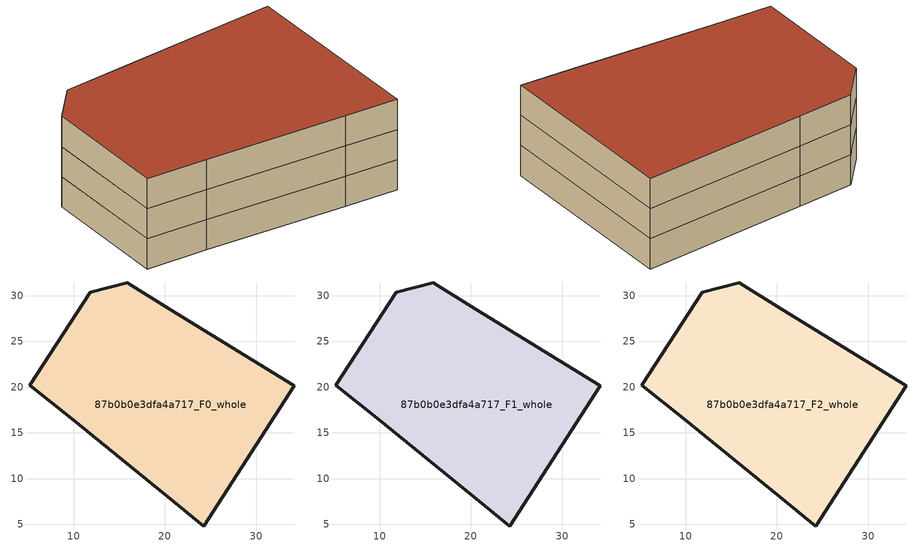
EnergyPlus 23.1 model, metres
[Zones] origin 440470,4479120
87b0b0e3dfa4a717_F0_whole
 floor ground (EU_floor_Construction): 34.14,20.15 24.23,4.81 20.29,8 9.78,16.6 5.22,20.2 11.85,30.38 15.88,31.39 20.51,28.5 z0
 wall outside (EU_wall_Construction): 11.85,30.38 5.22,20.2 9.78,16.6 20.29,8 24.23,4.81 34.14,20.15 20.51,28.5 15.88,31.39 11.85,30.38 z0:3
87b0b0e3dfa4a717_F1_whole
 floor to 87b0b0e3dfa4a717_F0_whole (EU_floor_Construction): 34.14,20.15 24.23,4.81 20.29,8 9.78,16.6 5.22,20.2 11.85,30.38 15.88,31.39 20.51,28.5 z3
 wall outside (EU_wall_Construction): 11.85,30.38 5.22,20.2 9.78,16.6 20.29,8 24.23,4.81 34.14,20.15 20.51,28.5 15.88,31.39 11.85,30.38 z3:6
87b0b0e3dfa4a717_F2_whole
 floor to 87b0b0e3dfa4a717_F1_whole (EU_floor_Construction): 34.14,20.15 24.23,4.81 20.29,8 9.78,16.6 5.22,20.2 11.85,30.38 15.88,31.39 20.51,28.5 z6
 wall outside (EU_wall_Construction): 11.85,30.38 5.22,20.2 9.78,16.6 20.29,8 24.23,4.81 34.14,20.15 20.51,28.5 15.88,31.39 11.85,30.38 z6:9
 roof outside (EU_roof_Construction): 24.23,4.81 34.14,20.15 20.51,28.5 15.88,31.39 11.85,30.38 5.22,20.2 9.78,16.6 20.29,8 z9
[Building]
EU S2 Campaign: North Axis=0; Terrain=City; Solar Distribution=FullExterior
[Site:Location]
Madrid: Latitude=40.5; Longitude=-3.5; Time Zone=1; Elevation=609
[SizingPeriod:WeatherFileDays]
AnnualSizingPeriod: Begin Month=1; Begin Day of Month=1; End Month=12; End Day of Month=31; Day of Week for Start Day=Monday; Use Weather File Daylight Saving Period=No; Use Weather File Rain and Snow Indicators=No
[MATERIAL]
EU_InternalMass_Material: Roughness=MediumRough; Thickness=0.1; Conductivity=1; Density=1800; Specific Heat=900; Thermal Absorptance=0.9; Solar Absorptance=0.7; Visible Absorptance=0.7
[MATERIAL:NOMASS] Roughness=MediumRough; Thermal Absorptance=0.9; Solar Absorptance=0.7; Visible Absorptance=0.7
Name | Thermal Resistance
EU_wall_NoMass | 0.459673
EU_roof_NoMass | 0.495815
EU_floor_NoMass | 0.788942
[CONSTRUCTION]
EU_wall_Construction: EU_wall_NoMass
EU_roof_Construction: EU_roof_NoMass
EU_floor_Construction: EU_floor_NoMass
EU_InternalMass_Construction: EU_InternalMass_Material
[ZONE] Type=1; Multiplier=1; Ceiling Height=autocalculate; Volume=1201.01; Floor Area=autocalculate; Part of Total Floor Area=Yes
87b0b0e3dfa4a717_F0_whole; 87b0b0e3dfa4a717_F1_whole; 87b0b0e3dfa4a717_F2_whole
[INTERNALMASS] Construction=EU_InternalMass_Construction; Surface Area=308.837
Name | Zone or ZoneList
87b0b0e3dfa4a717_F0_whole_EU_InternalMass | 87b0b0e3dfa4a717_F0_whole
87b0b0e3dfa4a717_F1_whole_EU_InternalMass | 87b0b0e3dfa4a717_F1_whole
87b0b0e3dfa4a717_F2_whole_EU_InternalMass | 87b0b0e3dfa4a717_F2_whole
[OTHEREQUIPMENT] Fuel Type=Electricity; Design Level Calculation Method=Watts/Area; Power per Zone Floor Area=1; Fraction Latent=0; Fraction Radiant=0; Fraction Lost=0; Carbon Dioxide Generation Rate=0; EndUse Subcategory=EU_Step8_InternalGains
Name | Zone or ZoneList or Space or SpaceList | Schedule
EU_Step8_InternalGain_87b0b0e3dfa4a717_F0_whole_f000 | 87b0b0e3dfa4a717_F0_whole | EU_Step8_GainSchedule_87b0b0e3dfa4a717_F0_whole_f000
EU_Step8_InternalGain_87b0b0e3dfa4a717_F1_whole_f000 | 87b0b0e3dfa4a717_F1_whole | EU_Step8_GainSchedule_87b0b0e3dfa4a717_F1_whole_f000
EU_Step8_InternalGain_87b0b0e3dfa4a717_F2_whole_f000 | 87b0b0e3dfa4a717_F2_whole | EU_Step8_GainSchedule_87b0b0e3dfa4a717_F2_whole_f000
[ZONEVENTILATION:DESIGNFLOWRATE] Schedule=EU_AlwaysOn; Design Flow Rate Calculation Method=AirChanges/Hour; Air Changes per Hour=0.719161; Ventilation Type=Natural; Fan Pressure Rise=0; Fan Total Efficiency=1; Constant Term Coefficient=1; Temperature Term Coefficient=0; Velocity Term Coefficient=0; Velocity Squared Term Coefficient=0; Minimum Indoor Temperature=-100; Maximum Indoor Temperature=100; Delta Temperature=-100; Minimum Outdoor Temperature=-100; Maximum Outdoor Temperature=100; Maximum Wind Speed=40
Name | Zone or ZoneList or Space or SpaceList
EU_ConstantAir_87b0b0e3dfa4a717_F0_whole | 87b0b0e3dfa4a717_F0_whole
EU_ConstantAir_87b0b0e3dfa4a717_F1_whole | 87b0b0e3dfa4a717_F1_whole
EU_ConstantAir_87b0b0e3dfa4a717_F2_whole | 87b0b0e3dfa4a717_F2_whole
[HVACTEMPLATE:THERMOSTAT] Constant Heating Setpoint=20; Constant Cooling Setpoint=50
EU_HeatOnly_87b0b0e3dfa4a717_F0_whole; EU_HeatOnly_87b0b0e3dfa4a717_F1_whole; EU_HeatOnly_87b0b0e3dfa4a717_F2_whole
[HVACTEMPLATE:ZONE:IDEALLOADSAIRSYSTEM] System Availability Schedule=EU_AlwaysOn; Maximum Heating Supply Air Temperature=50; Minimum Cooling Supply Air Temperature=13; Maximum Heating Supply Air Humidity Ratio=0.0156; Minimum Cooling Supply Air Humidity Ratio=0.0077; Heating Limit=NoLimit; Cooling Limit=NoLimit; Heating Availability Schedule=EU_AlwaysOn; Cooling Availability Schedule=EU_CoolingOff; Dehumidification Control Type=ConstantSensibleHeatRatio; Cooling Sensible Heat Ratio=0.7; Dehumidification Setpoint=60; Humidification Control Type=None; Humidification Setpoint=30; Outdoor Air Method=None; Outdoor Air Flow Rate per Person=0.00944; Outdoor Air Flow Rate per Zone Floor Area=0; Outdoor Air Flow Rate per Zone=0; Demand Controlled Ventilation Type=None; Outdoor Air Economizer Type=NoEconomizer; Heat Recovery Type=None; Sensible Heat Recovery Effectiveness=0.7; Latent Heat Recovery Effectiveness=0.65
Name | Template Thermostat
87b0b0e3dfa4a717_F0_whole | EU_HeatOnly_87b0b0e3dfa4a717_F0_whole
87b0b0e3dfa4a717_F1_whole | EU_HeatOnly_87b0b0e3dfa4a717_F1_whole
87b0b0e3dfa4a717_F2_whole | EU_HeatOnly_87b0b0e3dfa4a717_F2_whole
[SIZING:ZONE] Zone Cooling Design Supply Air Temperature Input Method=SupplyAirTemperature; Zone Cooling Design Supply Air Temperature=13; Zone Heating Design Supply Air Temperature Input Method=SupplyAirTemperature; Zone Heating Design Supply Air Temperature=50; Zone Cooling Design Supply Air Humidity Ratio=0.008; Zone Heating Design Supply Air Humidity Ratio=0.008; Cooling Design Air Flow Method=DesignDay; Cooling Design Air Flow Rate=0; Cooling Minimum Air Flow per Zone Floor Area=0.000762; Cooling Minimum Air Flow=0; Cooling Minimum Air Flow Fraction=0.2; Heating Design Air Flow Method=DesignDay; Heating Design Air Flow Rate=0; Heating Maximum Air Flow per Zone Floor Area=0.002032; Heating Maximum Air Flow=0.141576; Heating Maximum Air Flow Fraction=0.3; Account for Dedicated Outdoor Air System=No; Dedicated Outdoor Air System Control Strategy=NeutralSupplyAir; Dedicated Outdoor Air Low Setpoint Temperature for Design=autosize; Dedicated Outdoor Air High Setpoint Temperature for Design=autosize; Zone Load Sizing Method=Sensible Load Only No Latent Load; Zone Latent Cooling Design Supply Air Humidity Ratio Input Method=HumidityRatioDifference; Zone Cooling Design Supply Air Humidity Ratio Difference=0.005; Zone Latent Heating Design Supply Air Humidity Ratio Input Method=HumidityRatioDifference; Zone Humidification Design Supply Air Humidity Ratio Difference=0.005
87b0b0e3dfa4a717_F0_whole; 87b0b0e3dfa4a717_F1_whole; 87b0b0e3dfa4a717_F2_whole
[SCHEDULE:CONSTANT]
Name | Hourly Value
EU_AlwaysOn | 1
EU_CoolingOff | 0
[SCHEDULE:FILE] Column Number=1; Rows to Skip at Top=0; Number of Hours of Data=8760; Column Separator=Comma; Interpolate to Timestep=No; Minutes per Item=60; Adjust Schedule for Daylight Savings=Yes
Name | File
EU_Step8_GainSchedule_87b0b0e3dfa4a717_F0_whole_f000 | C:\Users\o_iseri\Desktop\OpenUBEM\openubem\outputs\eu_evidence\EU-11\ES-MAD-BERRUGUETE\idfs\87b0b0e3dfa4a717\87b0b0e3dfa4a717_F0_whole_f000_gain.csv
EU_Step8_GainSchedule_87b0b0e3dfa4a717_F1_whole_f000 | C:\Users\o_iseri\Desktop\OpenUBEM\openubem\outputs\eu_evidence\EU-11\ES-MAD-BERRUGUETE\idfs\87b0b0e3dfa4a717\87b0b0e3dfa4a717_F1_whole_f000_gain.csv
EU_Step8_GainSchedule_87b0b0e3dfa4a717_F2_whole_f000 | C:\Users\o_iseri\Desktop\OpenUBEM\openubem\outputs\eu_evidence\EU-11\ES-MAD-BERRUGUETE\idfs\87b0b0e3dfa4a717\87b0b0e3dfa4a717_F2_whole_f000_gain.csv
